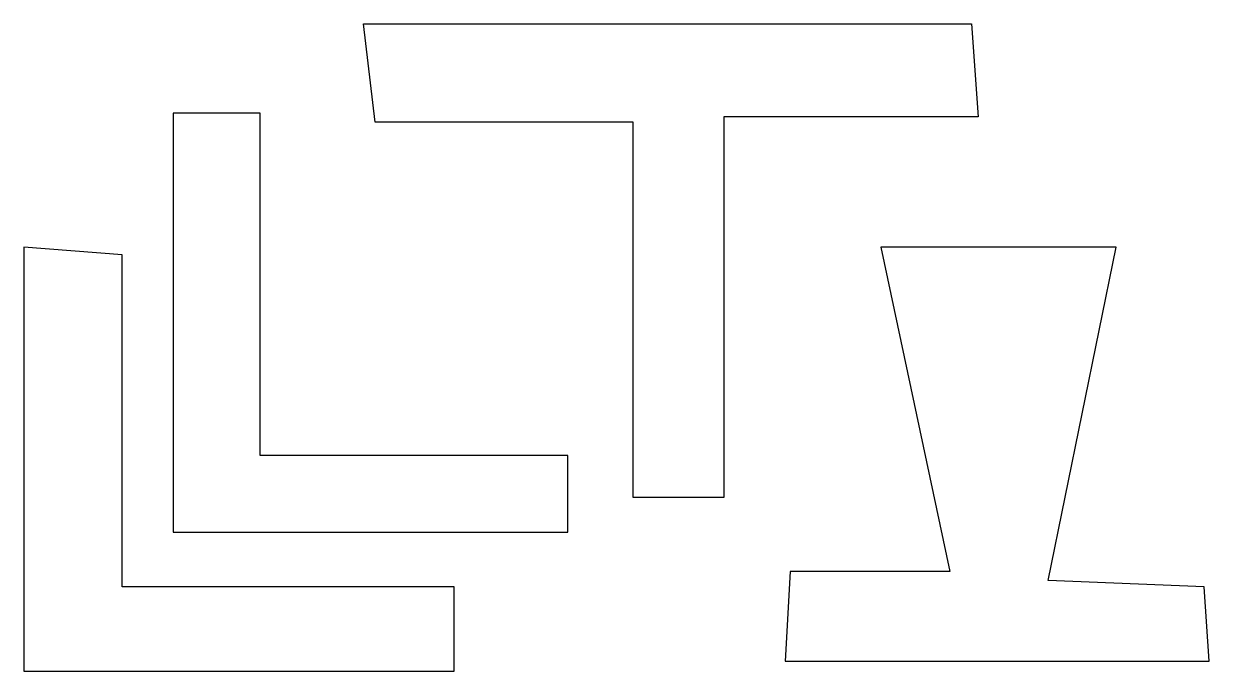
# Model space of a CAD drawing. Header units: millimetres. Extents: x 2.2 to 44.5, y 1.8 to 24.9.
import ezdxf

# ---------------------------------------------------------------- set-up
doc = ezdxf.new("R2010")
doc.units = ezdxf.units.MM
doc.layers.add('Sketch', color=7, linetype='CONTINUOUS')

msp = doc.modelspace()

# ---------------------------------------------------------------- linework, layer by layer
at = {"layer": 'Sketch'}
for p, q in [((14.334735, 24.915871), (36.060421, 24.915871)), ((14.745512, 21.401421), (14.334735, 24.915871)), ((36.060421, 24.915871), (36.288628, 21.58399)), ((7.534045, 21.720917), (7.534045, 6.750276)), ((10.637715, 21.720917), (7.534045, 21.720917)), ((10.637715, 9.488808), (10.637715, 21.720917)), ((23.965235, 21.401421), (14.745512, 21.401421)), ((23.965235, 7.982615), (23.965235, 21.401421)), ((36.288628, 21.58399), (27.205833, 21.58399)), ((27.205833, 21.58399), (27.205833, 7.982615)), ((2.193908, 16.928486), (2.193908, 1.775276)), ((5.708357, 16.654633), (2.193908, 16.928486)), ((5.708357, 4.787661), (5.708357, 16.654633)), ((41.217987, 16.928486), (32.819824, 16.928486)), ((32.819824, 16.928486), (35.2845, 5.335367)), ((38.79895, 5.015872), (41.217987, 16.928486)), ((21.637486, 9.488808), (10.637715, 9.488808)), ((21.637486, 6.750276), (21.637486, 9.488808)), ((27.205833, 7.982615), (23.965235, 7.982615)), ((7.534045, 6.750276), (21.637486, 6.750276)), ((29.579224, 5.335367), (29.396658, 2.140414)), ((35.2845, 5.335367), (29.579224, 5.335367)), ((17.575327, 4.787661), (5.708357, 4.787661)), ((17.575327, 1.775276), (17.575327, 4.787661)), ((44.367298, 4.787661), (38.79895, 5.015872)), ((44.549866, 2.140414), (44.367298, 4.787661)), ((29.396658, 2.140414), (44.549866, 2.140414)), ((2.193908, 1.775276), (17.575327, 1.775276))]:
    msp.add_line(p, q, dxfattribs=at)

doc.saveas('drawing.dxf')
